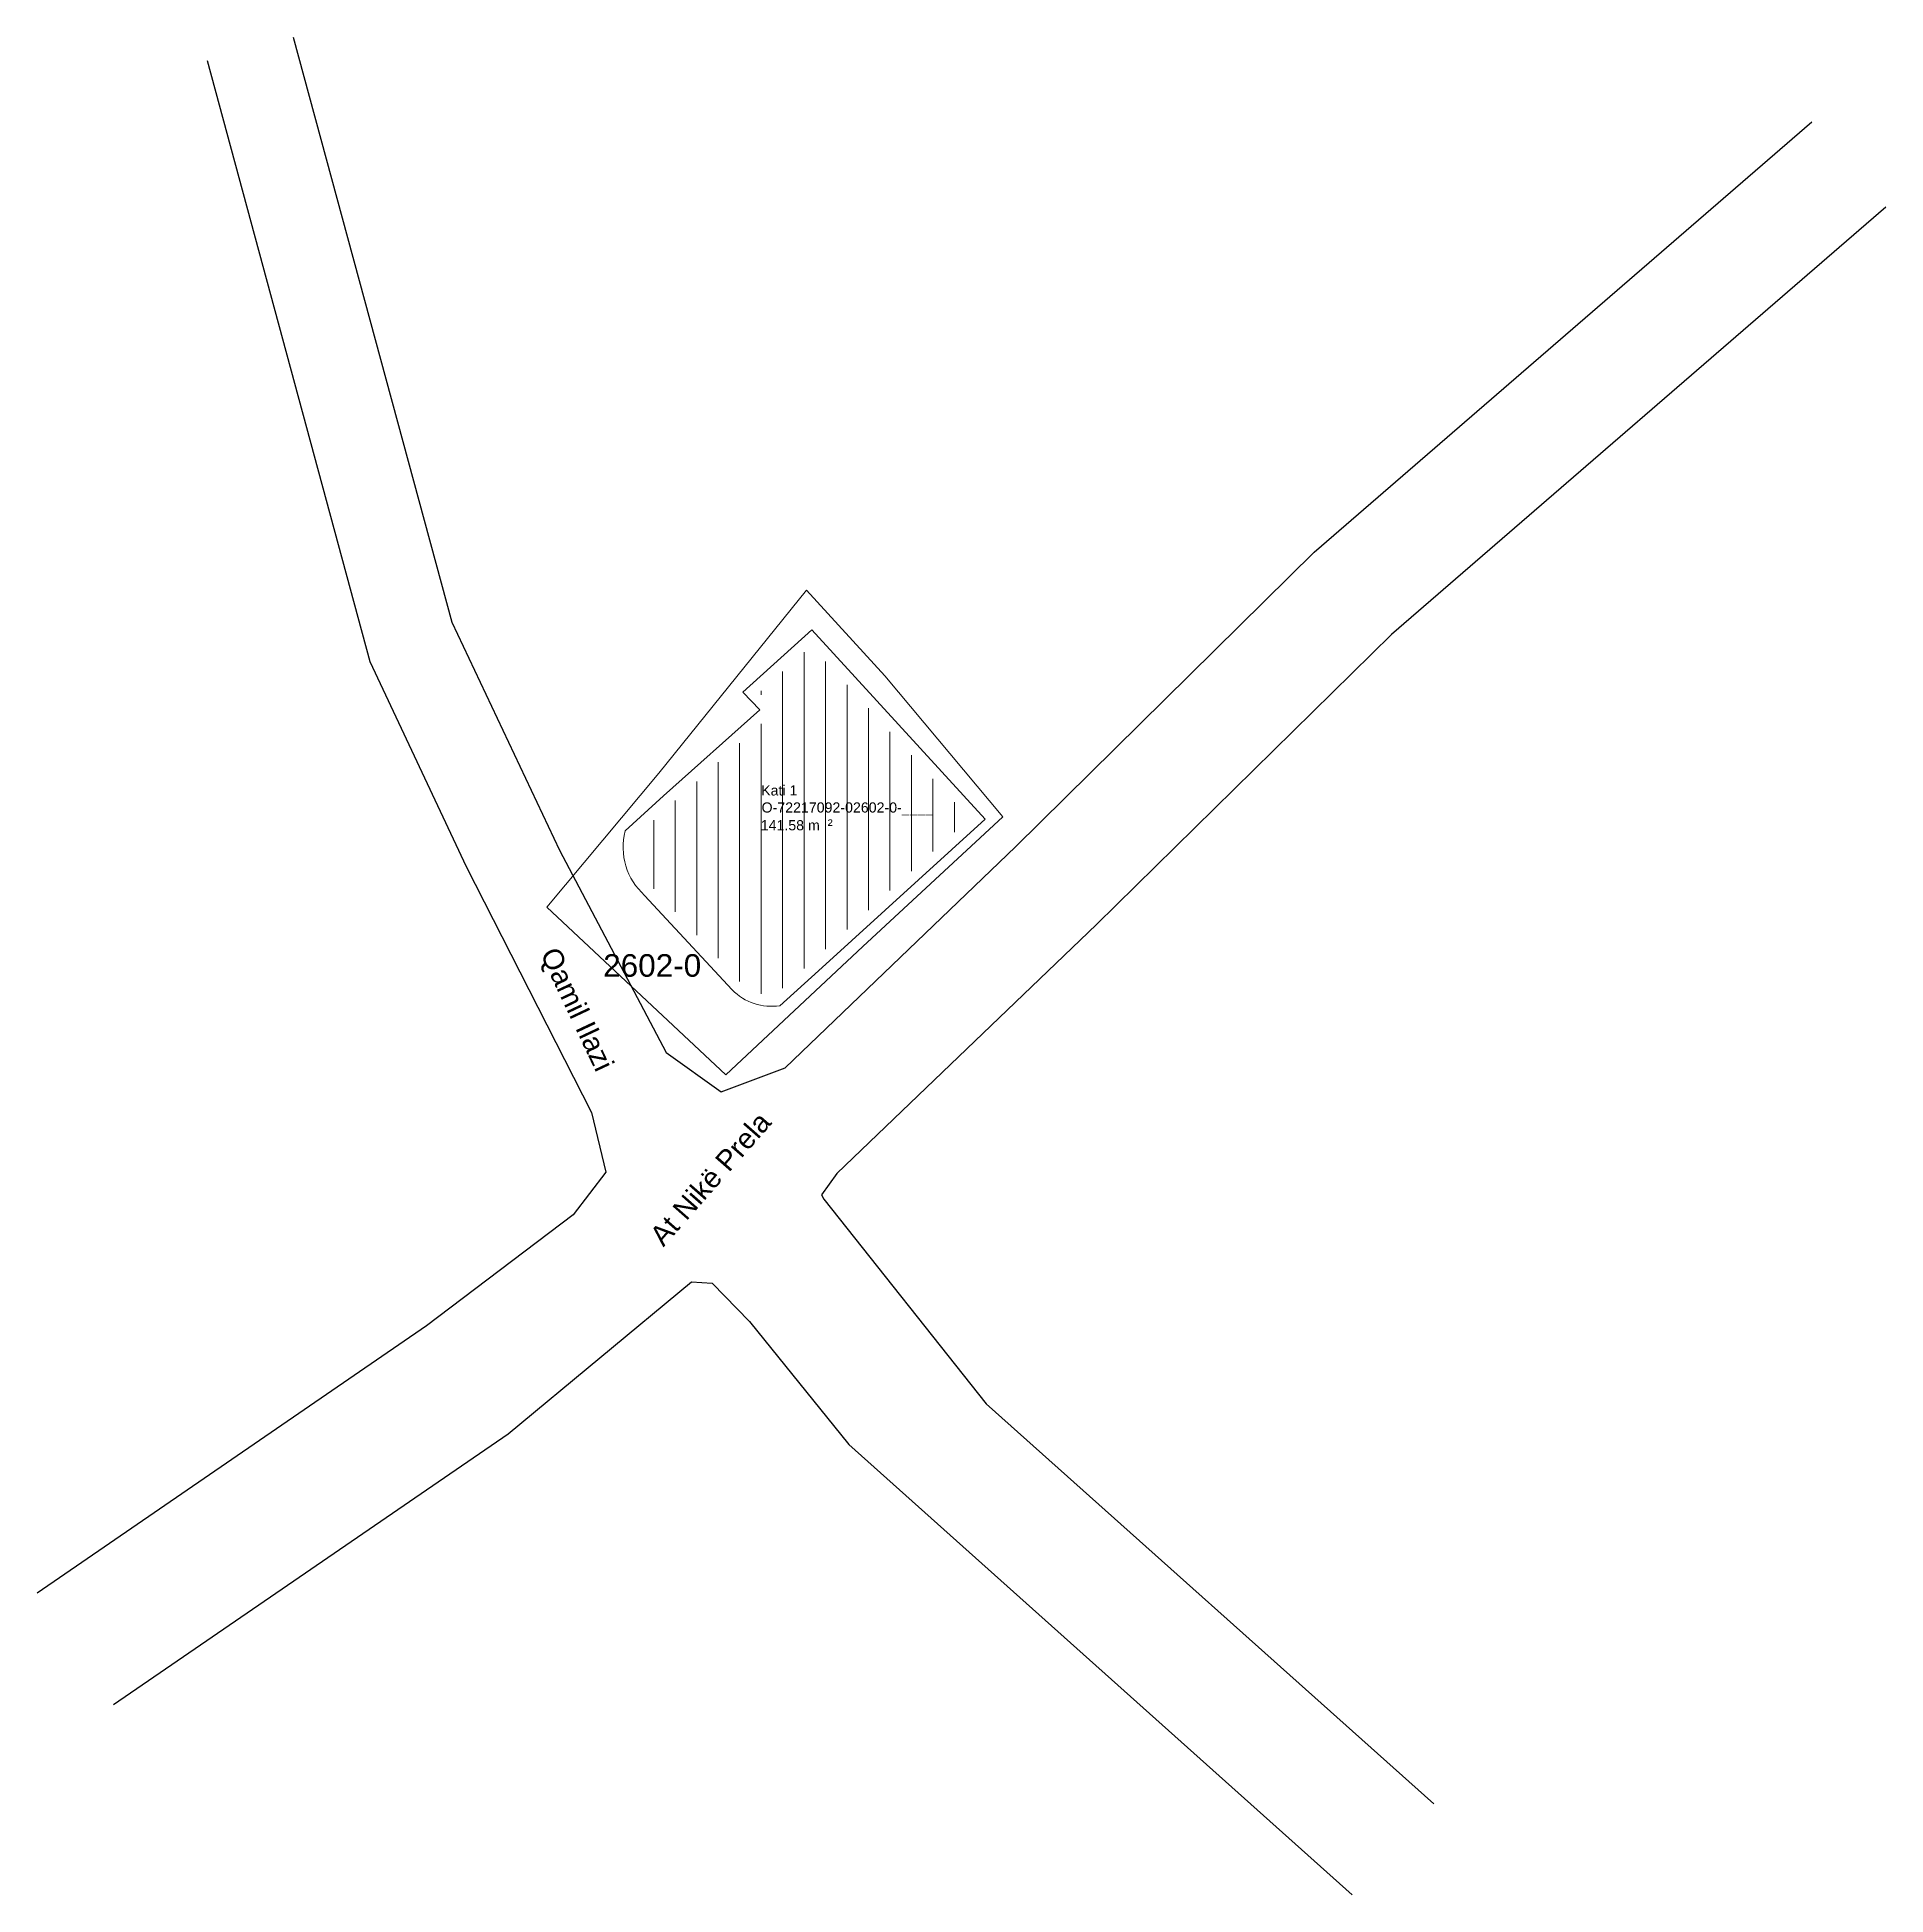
# Model space of a CAD drawing. Header units: metres. Extents: x 7513101.2 to 7513183.2, y 4691666.7 to 4691749.2.
import ezdxf
from ezdxf.enums import TextEntityAlignment as Align

# ---------------------------------------------------------------- set-up
doc = ezdxf.new("R2010")
doc.units = ezdxf.units.M
for name, color, linetype in [('Asfallt', 8, 'Continuous'), ('Etazha', 7, 'Continuous'), ('Nr Parceles Baze', 7, 'Continuous')]:
    doc.layers.add(name, color=color, linetype=linetype)
for name, color, linetype, lineweight in [('emrat e rrugeve', 7, 'Continuous', 0), ('kati 1', 1, 'Continuous', 0), ('Parcela baze', 7, 'Continuous', 0)]:
    doc.layers.add(name, color=color, linetype=linetype, lineweight=lineweight)
doc.styles.get("Standard").update_dxf_attribs({"font": 'arial.ttf'})

msp = doc.modelspace()

# ---------------------------------------------------------------- hatches: boundary and pattern name
at = {"layer": 'kati 1'}
h = msp.add_hatch(dxfattribs=at)
h.set_pattern_fill('ANSI31', color=256, scale=0.3, angle=45)
h.paths.add_polyline_path([(7513135.535, 4691722.169), (7513133.221, 4691720.076), (7513133.979, 4691719.298), (7513129.321, 4691715.134), (7513127.731, 4691713.684, 0.265596), (7513128.493, 4691711.446), (7513132.384, 4691707.242, 0.218259), (7513133.927, 4691706.672), (7513135.521, 4691708.115), (7513142.546, 4691714.497)])
h.paths.add_polyline_path([(7513133.408, 4691718.99), (7513134.147, 4691718.99), (7513134.147, 4691719.732), (7513133.408, 4691719.732)], flags=25)
h.paths.add_polyline_path([(7513127.469, 4691713.579), (7513128.208, 4691713.579), (7513128.208, 4691714.321), (7513127.469, 4691714.321)], flags=9)
h.paths.add_polyline_path([(7513127.387, 4691712.361), (7513128.127, 4691712.361), (7513128.127, 4691713.103), (7513127.387, 4691713.103)], flags=9)
h.paths.add_polyline_path([(7513128.147, 4691711.259), (7513128.887, 4691711.259), (7513128.887, 4691712.001), (7513128.147, 4691712.001)], flags=25)
h.paths.add_polyline_path([(7513136.201, 4691713.915), (7513136.553, 4691713.915), (7513136.553, 4691714.289), (7513136.201, 4691714.289)], flags=24)
h.paths.add_polyline_path([(7513133.178, 4691713.855), (7513136.029, 4691713.855), (7513136.029, 4691714.544), (7513133.178, 4691714.544)], flags=24)
h.paths.add_polyline_path([(7513133.185, 4691714.494), (7513141.103, 4691714.494), (7513141.103, 4691715.368), (7513133.185, 4691715.368)], flags=24)
h.paths.add_polyline_path([(7513133.198, 4691715.4), (7513135.035, 4691715.4), (7513135.035, 4691716.089), (7513133.198, 4691716.089)], flags=24)

# ---------------------------------------------------------------- linework, layer by layer
at = {"layer": 'Asfallt'}
for points, elevation in [([(7513112.553, 4691749.169), (7513119.586, 4691723.213), (7513124.365, 4691713.098), (7513129.1, 4691704.123), (7513131.532, 4691702.371), (7513134.384, 4691703.44), (7513144.601, 4691713.246), (7513157.838, 4691726.317), (7513179.927, 4691745.411)], 574.59), ([(7513108.735, 4691748.134), (7513115.96, 4691721.468), (7513120.229, 4691712.364), (7513125.791, 4691701.453), (7513126.424, 4691698.811), (7513124.972, 4691696.911), (7513118.464, 4691691.986), (7513101.197, 4691680.127)], 574.641), ([(7513183.203, 4691741.621), (7513161.27, 4691722.668), (7513148.195, 4691709.801), (7513136.672, 4691698.744), (7513135.986, 4691697.808), (7513136.091, 4691697.604), (7513143.3, 4691688.534), (7513163.15, 4691670.785)], 575.009), ([(7513104.59, 4691675.186), (7513122.085, 4691687.202), (7513130.218, 4691693.937), (7513131.144, 4691693.888), (7513132.795, 4691692.189), (7513137.197, 4691686.719), (7513159.536, 4691666.744)], 574.229)]:
    msp.add_lwpolyline(points, dxfattribs=dict(at, elevation=elevation))
at = {"layer": 'kati 1', "elevation": 623.174, "flags": 128}
msp.add_lwpolyline([(7513132.024, 4691706.895, 0.238515), (7513134.144, 4691706.194), (7513135.857, 4691707.745), (7513143.253, 4691714.464), (7513135.568, 4691722.874), (7513132.501, 4691720.099), (7513133.257, 4691719.323), (7513128.986, 4691715.505), (7513127.278, 4691713.948, 0.27925), (7513128.142, 4691711.089)], format="xyb", close=True, dxfattribs=at)
at = {"layer": 'Parcela baze', "linetype": 'Continuous', "elevation": 574.793}
msp.add_lwpolyline([(7513137.819, 4691708.828), (7513144.039, 4691714.578), (7513138.8, 4691720.827), (7513135.33, 4691724.637), (7513128.779, 4691716.508), (7513123.799, 4691710.569), (7513131.739, 4691703.129), (7513137.819, 4691708.828)], close=True, dxfattribs=at)

# ---------------------------------------------------------------- texts
at = {"layer": 'emrat e rrugeve'}
for s, rotation, p in [('Qamil Ilazi', 295.24245, (7513125.161, 4691706.038)), ('At Nikë Prela', 48.75369, (7513131.056, 4691698.517))]:
    msp.add_text(s, height=0.9, rotation=rotation, dxfattribs=at).set_placement(p, align=Align.MIDDLE_CENTER)
at = {"layer": 'Etazha'}
for s, height, p in [('Kati 1', 0.45, (7513133.313, 4691715.523)), ('O-72217092-02602-0-____', 0.45, (7513133.331, 4691714.765)), ('141.58 m', 0.45, (7513133.293, 4691713.977)), ('²', 0.487, (7513136.263, 4691713.977))]:
    msp.add_text(s, height=height, dxfattribs=at).set_placement(p)
at = {"layer": 'Nr Parceles Baze'}
msp.add_text('2602-0', height=1, dxfattribs=at).set_placement((7513128.479, 4691707.981, -45.319), align=Align.MIDDLE_CENTER)

doc.saveas('drawing.dxf')
